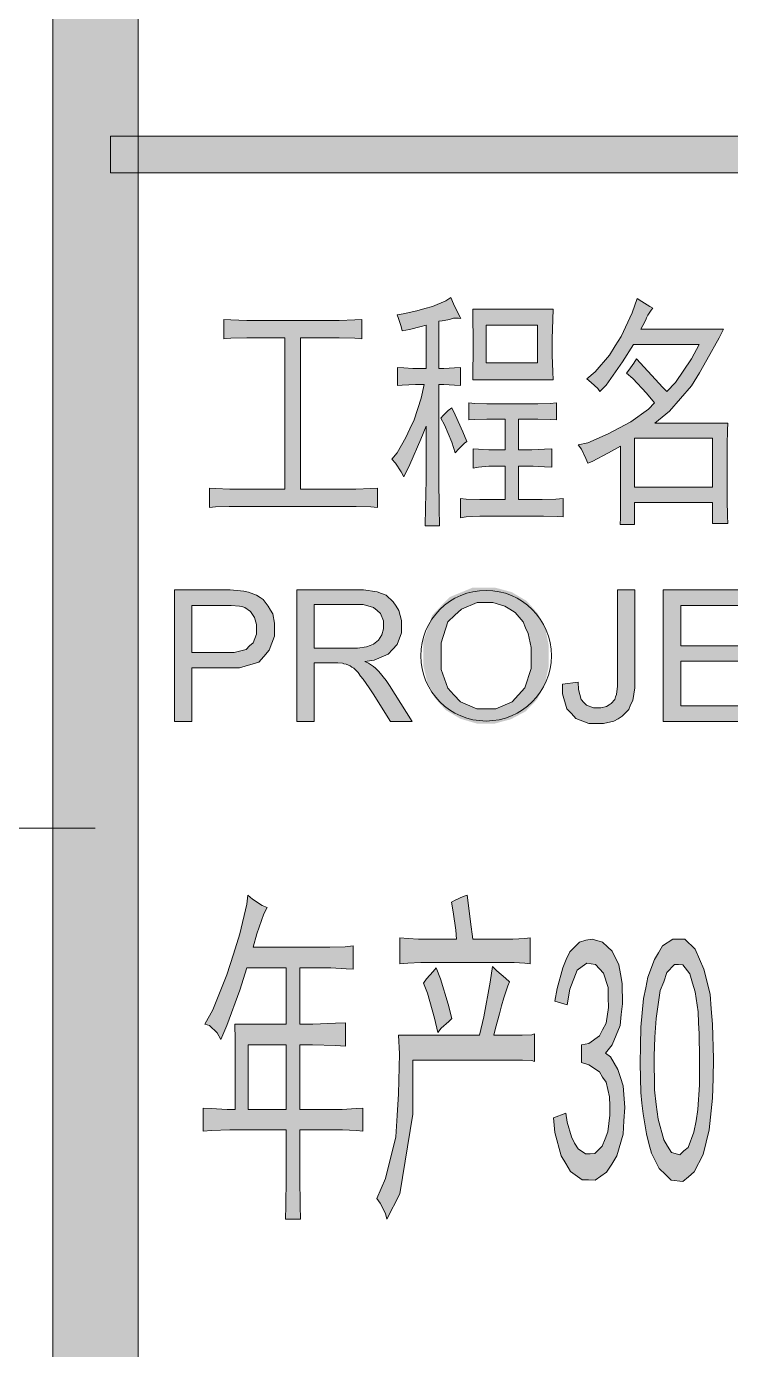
# Model space of a CAD drawing. Header units: millimetres. Extents: x 0 to 586, y 0 to 414.
# Drawn here: x 540.83 to 546.52, y 58.9 to 69.58 of the extents above; entities that cross this region are included whole.
import ezdxf

# ---------------------------------------------------------------- set-up
doc = ezdxf.new("R2010")
doc.units = ezdxf.units.MM

msp = doc.modelspace()

# ---------------------------------------------------------------- hatches: boundary and pattern name
h = msp.add_hatch(color=0)
h.dxf.hatch_style = 2
h.paths.add_polyline_path([(541.736139, 9.860139), (541.048222, 9.860139), (541.048222, 404.223361), (541.736139, 404.223361)])
h = msp.add_hatch(color=0)
h.dxf.hatch_style = 2
h.paths.add_polyline_path([(541.513889, 68.403611), (541.513889, 68.699944), (575.895611, 68.699944), (575.895611, 68.403611)])
h = msp.add_hatch(color=0)
h.dxf.hatch_style = 2
h.paths.add_polyline_path([(543.828111, 67.257083), (543.8775, 67.264139), (543.986861, 67.288833), (544.050361, 67.306472), (544.113861, 67.324111), (544.219694, 67.369972), (544.262028, 67.394667), (544.283194, 67.345278), (544.322, 67.260611), (544.343167, 67.225333), (544.322, 67.228861), (544.283194, 67.228861), (544.2585, 67.221806), (544.237333, 67.21475), (544.191472, 67.207694), (544.16325, 67.204167), (544.16325, 66.823167), (544.205583, 66.823167), (544.29025, 66.826694), (544.339639, 66.830222), (544.339639, 66.685583), (544.29025, 66.689111), (544.205583, 66.692639), (544.16325, 66.692639), (544.16325, 66.011778), (544.16325, 65.927111), (544.166778, 65.697806), (544.170306, 65.553167), (544.053889, 65.553167), (544.057417, 65.697806), (544.060944, 65.923583), (544.060944, 66.004722), (544.060944, 66.3575), (544.018611, 66.251667), (543.930417, 66.047056), (543.881028, 65.948278), (543.859861, 65.987083), (543.814, 66.057639), (543.785778, 66.089389), (543.828111, 66.142306), (543.898667, 66.265778), (543.930417, 66.336333), (543.965694, 66.406889), (544.022139, 66.583278), (544.046833, 66.692639), (543.976278, 66.692639), (543.866917, 66.689111), (543.831639, 66.685583), (543.831639, 66.830222), (543.881028, 66.826694), (543.955111, 66.823167), (543.979806, 66.823167), (544.060944, 66.823167), (544.060944, 67.172417), (544.022139, 67.161833), (543.926889, 67.137139), (543.866917, 67.126556), (543.859861, 67.161833), (543.838694, 67.225333)])
h = msp.add_hatch(color=0)
h.paths.add_polyline_path([(545.891861, 67.31), (545.87775, 67.292361), (545.853056, 67.253556), (545.842472, 67.232389), (545.835417, 67.21475), (545.810722, 67.168889), (545.796611, 67.140667), (546.463361, 67.140667), (546.428083, 67.070111), (546.329306, 66.893722), (546.269333, 66.787889), (546.205833, 66.682056), (546.025917, 66.477444), (545.9095, 66.382194), (546.498639, 66.382194), (546.495111, 66.32575), (546.491583, 66.205806), (546.491583, 66.142306), (546.491583, 65.824806), (546.491583, 65.761306), (546.495111, 65.630778), (546.498639, 65.570806), (546.375167, 65.570806), (546.375167, 65.740139), (545.743694, 65.740139), (545.743694, 65.56375), (545.627278, 65.56375), (545.630806, 65.616667), (545.630806, 65.740139), (545.630806, 65.810694), (545.630806, 66.195222), (545.535556, 66.142306), (545.4015, 66.07175), (545.366222, 66.057639), (545.352111, 66.096444), (545.316833, 66.170528), (545.288611, 66.205806), (545.366222, 66.223444), (545.532028, 66.294), (545.62375, 66.343389), (545.715472, 66.392778), (545.856583, 66.495083), (545.905972, 66.544472), (545.842472, 66.622083), (545.729583, 66.742028), (545.680194, 66.784361), (545.697833, 66.809056), (545.740167, 66.8655), (545.761333, 66.900778), (545.853056, 66.802), (545.973, 66.667944), (546.00475, 66.636194), (546.075306, 66.710278), (546.205833, 66.900778), (546.265806, 67.017194), (545.736639, 67.017194), (545.648444, 66.876083), (545.514389, 66.689111), (545.465, 66.636194), (545.447361, 66.660889), (545.394444, 66.710278), (545.359167, 66.7385), (545.426194, 66.794944), (545.542611, 66.929), (545.588472, 67.006611), (545.637861, 67.080694), (545.726056, 67.271194), (545.764861, 67.387611), (545.803667, 67.362917), (545.867167, 67.324111)])
h.paths.add_polyline_path([(546.375167, 65.863611), (546.375167, 66.258722), (545.743694, 66.258722), (545.743694, 65.863611)])
h = msp.add_hatch(color=0)
h.dxf.hatch_style = 2
h.paths.add_polyline_path([(543.288361, 67.211222), (543.358917, 67.211222), (543.485917, 67.21475), (543.542361, 67.218278), (543.542361, 67.063056), (543.485917, 67.066583), (543.358917, 67.070111), (543.288361, 67.070111), (543.048472, 67.070111), (543.048472, 65.8495), (543.425944, 65.8495), (543.492972, 65.8495), (543.616444, 65.853028), (543.669361, 65.856556), (543.669361, 65.701333), (543.616444, 65.704861), (543.4965, 65.708389), (543.433, 65.708389), (542.533417, 65.708389), (542.469917, 65.708389), (542.360556, 65.704861), (542.311167, 65.701333), (542.311167, 65.856556), (542.360556, 65.853028), (542.476972, 65.8495), (542.540472, 65.8495), (542.921472, 65.8495), (542.921472, 67.070111), (542.688639, 67.070111), (542.614556, 67.070111), (542.484028, 67.066583), (542.427583, 67.063056), (542.427583, 67.218278), (542.484028, 67.21475), (542.614556, 67.211222), (542.688639, 67.211222)])
h = msp.add_hatch(color=0)
h.paths.add_polyline_path([(545.087528, 67.302944), (545.084, 67.218278), (545.080472, 67.063056), (545.080472, 66.9925), (545.080472, 66.929), (545.084, 66.794944), (545.087528, 66.731444), (544.438417, 66.731444), (544.438417, 66.805528), (544.441944, 66.943111), (544.441944, 67.010139), (544.441944, 67.073639), (544.438417, 67.221806), (544.438417, 67.302944)])
h.paths.add_polyline_path([(544.960528, 66.869028), (544.960528, 67.172417), (544.547778, 67.172417), (544.547778, 66.869028)])
h = msp.add_hatch(color=0)
h.dxf.hatch_style = 2
h.paths.add_polyline_path([(544.269083, 66.505667), (544.297306, 66.449222), (544.357278, 66.311639), (544.389028, 66.234028), (544.371389, 66.219917), (544.325528, 66.174056), (544.297306, 66.142306), (544.269083, 66.226972), (544.209111, 66.368083), (544.180889, 66.421), (544.198528, 66.442167), (544.240861, 66.4845)])
h = msp.add_hatch(color=0)
h.dxf.hatch_style = 2
h.paths.add_polyline_path([(544.918194, 66.537417), (544.964056, 66.537417), (545.062833, 66.540944), (545.11575, 66.544472), (545.11575, 66.406889), (545.062833, 66.410417), (544.964056, 66.413944), (544.918194, 66.413944), (544.808833, 66.413944), (544.808833, 66.167), (544.872333, 66.167), (544.914667, 66.167), (545.016972, 66.170528), (545.076944, 66.174056), (545.076944, 66.025889), (545.016972, 66.029417), (544.92525, 66.032944), (544.889972, 66.032944), (544.808833, 66.032944), (544.808833, 65.764833), (544.946417, 65.764833), (544.999333, 65.764833), (545.108694, 65.768361), (545.168667, 65.771889), (545.168667, 65.623722), (545.122806, 65.62725), (545.009917, 65.630778), (544.946417, 65.630778), (544.558361, 65.630778), (544.494861, 65.630778), (544.3855, 65.623722), (544.339639, 65.616667), (544.339639, 65.771889), (544.3855, 65.768361), (544.494861, 65.764833), (544.558361, 65.764833), (544.699472, 65.764833), (544.699472, 66.032944), (544.618333, 66.032944), (544.568944, 66.032944), (544.484278, 66.025889), (544.441944, 66.018833), (544.441944, 66.174056), (544.484278, 66.170528), (544.568944, 66.167), (544.618333, 66.167), (544.699472, 66.167), (544.699472, 66.413944), (544.604222, 66.413944), (544.551306, 66.413944), (544.456056, 66.410417), (544.406667, 66.406889), (544.406667, 66.544472), (544.456056, 66.540944), (544.551306, 66.537417), (544.604222, 66.537417)])
h = msp.add_hatch(color=0)
h.paths.add_polyline_path([(542.028944, 63.972722), (542.028944, 65.034583), (542.427583, 65.034583), (542.4805, 65.034583), (542.561639, 65.027528), (542.589861, 65.024), (542.628667, 65.016944), (542.692167, 64.99225), (542.720389, 64.974611), (542.745083, 64.956972), (542.787417, 64.904056), (542.805056, 64.872306), (542.822694, 64.840556), (542.836806, 64.766472), (542.836806, 64.727667), (542.836806, 64.660639), (542.794472, 64.54775), (542.752139, 64.498361), (542.709806, 64.4525), (542.554583, 64.406639), (542.441694, 64.406639), (542.170056, 64.406639), (542.170056, 63.972722)])
h.paths.add_polyline_path([(542.170056, 64.530111), (542.441694, 64.530111), (542.51225, 64.530111), (542.6075, 64.554806), (542.635722, 64.583028), (542.663944, 64.607722), (542.692167, 64.678278), (542.692167, 64.724139), (542.692167, 64.755889), (542.674528, 64.812333), (542.660417, 64.837028), (542.642778, 64.861722), (542.596917, 64.893472), (542.572222, 64.900528), (542.554583, 64.904056), (542.487556, 64.907583), (542.441694, 64.907583), (542.170056, 64.907583)])
h = msp.add_hatch(color=0)
h.paths.add_polyline_path([(543.016722, 63.972722), (543.016722, 65.034583), (543.485917, 65.034583), (543.556472, 65.034583), (543.665833, 65.020472), (543.701111, 65.006361), (543.739917, 64.99225), (543.796361, 64.939333), (543.821056, 64.904056), (543.842222, 64.868778), (543.863389, 64.787639), (543.863389, 64.745306), (543.863389, 64.688861), (543.828111, 64.593611), (543.789306, 64.554806), (543.754028, 64.516), (543.641139, 64.466611), (543.567056, 64.456028), (543.595278, 64.441917), (543.637611, 64.417222), (543.651722, 64.403111), (543.679944, 64.374889), (543.739917, 64.304333), (543.764611, 64.262), (543.948056, 63.972722), (543.775194, 63.972722), (543.634083, 64.194972), (543.602333, 64.244361), (543.552944, 64.314917), (543.531778, 64.339611), (543.514139, 64.367833), (543.478861, 64.403111), (543.461222, 64.410167), (543.447111, 64.42075), (543.415361, 64.434861), (543.397722, 64.438389), (543.387139, 64.441917), (543.348333, 64.445444), (543.320111, 64.445444), (543.157833, 64.445444), (543.157833, 63.972722)])
h.paths.add_polyline_path([(543.157833, 64.565389), (543.457694, 64.565389), (543.507083, 64.565389), (543.581167, 64.575972), (543.609389, 64.586556), (543.637611, 64.597139), (543.676417, 64.628889), (543.690528, 64.650056), (543.704639, 64.671222), (543.71875, 64.720611), (543.71875, 64.745306), (543.71875, 64.784111), (543.694056, 64.844083), (543.665833, 64.868778), (543.637611, 64.893472), (543.552944, 64.918167), (543.492972, 64.918167), (543.157833, 64.918167)])
h = msp.add_hatch(color=0)
h.paths.add_polyline_path([(544.039778, 64.491306), (544.039778, 64.621833), (544.110333, 64.829972), (544.180889, 64.904056), (544.254972, 64.978139), (544.434889, 65.052222), (544.547778, 65.052222), (544.621861, 65.052222), (544.752389, 65.016944), (544.812361, 64.981667), (544.872333, 64.946389), (544.960528, 64.847611), (544.992278, 64.787639), (545.024028, 64.724139), (545.05225, 64.583028), (545.05225, 64.501889), (545.05225, 64.42075), (545.0205, 64.276111), (544.98875, 64.212611), (544.957, 64.149111), (544.865278, 64.053861), (544.805306, 64.022111), (544.745333, 63.990361), (544.614806, 63.955083), (544.547778, 63.955083), (544.473694, 63.955083), (544.339639, 63.993889), (544.279667, 64.029167), (544.219694, 64.064444), (544.1315, 64.163222), (544.103278, 64.226722), (544.071528, 64.286694), (544.039778, 64.42075)])
h.paths.add_polyline_path([(544.184417, 64.487778), (544.184417, 64.392528), (544.237333, 64.240833), (544.286722, 64.187917), (544.339639, 64.131472), (544.470167, 64.075028), (544.547778, 64.075028), (544.625389, 64.075028), (544.755917, 64.131472), (544.808833, 64.187917), (544.858222, 64.244361), (544.911139, 64.399583), (544.911139, 64.501889), (544.911139, 64.568917), (544.886444, 64.681806), (544.865278, 64.727667), (544.844111, 64.777056), (544.780611, 64.851139), (544.738278, 64.879361), (544.695944, 64.904056), (544.600694, 64.932278), (544.547778, 64.932278), (544.473694, 64.932278), (544.346694, 64.879361), (544.293778, 64.829972), (544.237333, 64.777056), (544.184417, 64.607722)])
h = msp.add_hatch(color=0)
h.dxf.hatch_style = 2
h.paths.add_polyline_path([(545.161611, 64.272583), (545.288611, 64.290222), (545.292139, 64.23025), (545.313306, 64.149111), (545.334472, 64.124417), (545.355639, 64.10325), (545.412083, 64.082083), (545.447361, 64.082083), (545.472056, 64.082083), (545.517917, 64.092667), (545.539083, 64.106778), (545.556722, 64.117361), (545.584944, 64.149111), (545.592, 64.170278), (545.599056, 64.191444), (545.606111, 64.258472), (545.606111, 64.304333), (545.606111, 65.034583), (545.747222, 65.034583), (545.747222, 64.311389), (545.747222, 64.244361), (545.729583, 64.142056), (545.711944, 64.106778), (545.697833, 64.067972), (545.644917, 64.015056), (545.613167, 63.993889), (545.577889, 63.97625), (545.493222, 63.955083), (545.447361, 63.955083), (545.376806, 63.955083), (545.270972, 63.997417), (545.235694, 64.036222), (545.196889, 64.075028), (545.161611, 64.194972)])
h = msp.add_hatch(color=0)
h.dxf.hatch_style = 2
h.paths.add_polyline_path([(545.976528, 63.972722), (545.976528, 65.034583), (546.742056, 65.034583), (546.742056, 64.907583), (546.117639, 64.907583), (546.117639, 64.583028), (546.70325, 64.583028), (546.70325, 64.459556), (546.117639, 64.459556), (546.117639, 64.099722), (546.76675, 64.099722), (546.76675, 63.972722)])
h = msp.add_hatch(color=0)
h.paths.add_polyline_path([(542.275889, 61.527972), (542.339389, 61.644389), (542.452278, 61.926611), (542.505194, 62.092417), (542.558111, 62.258222), (542.614556, 62.498111), (542.621611, 62.568667), (542.660417, 62.536917), (542.738028, 62.487528), (542.776833, 62.469889), (542.752139, 62.4205), (542.695694, 62.258222), (542.663944, 62.148861), (543.224861, 62.148861), (543.284833, 62.148861), (543.408306, 62.152389), (543.471806, 62.159444), (543.471806, 61.972472), (543.415361, 61.976), (543.291889, 61.983056), (543.224861, 61.983056), (543.041417, 61.983056), (543.041417, 61.527972), (543.14725, 61.527972), (543.330694, 61.535028), (543.411833, 61.538556), (543.411833, 61.351583), (543.330694, 61.355111), (543.143722, 61.362167), (543.041417, 61.362167), (543.041417, 60.840056), (543.323639, 60.840056), (543.383611, 60.840056), (543.4965, 60.847111), (543.549417, 60.850639), (543.549417, 60.663667), (543.500028, 60.670722), (543.387139, 60.67425), (543.323639, 60.67425), (543.041417, 60.67425), (543.041417, 60.42025), (543.041417, 60.29325), (543.044944, 60.060417), (543.048472, 59.954583), (542.925, 59.954583), (542.928528, 60.060417), (542.932056, 60.282667), (542.932056, 60.399083), (542.932056, 60.67425), (542.554583, 60.67425), (542.476972, 60.67425), (542.328806, 60.670722), (542.261778, 60.663667), (542.261778, 60.850639), (542.325278, 60.847111), (542.455806, 60.840056), (542.519306, 60.840056), (542.519306, 61.058778), (542.519306, 61.400972), (542.515778, 61.527972), (542.932056, 61.527972), (542.932056, 61.983056), (542.614556, 61.983056), (542.558111, 61.803139), (542.452278, 61.517389), (542.402889, 61.4045), (542.374667, 61.457417), (542.311167, 61.517389)])
h.paths.add_polyline_path([(542.932056, 60.840056), (542.932056, 61.362167), (542.625139, 61.362167), (542.625139, 60.840056)])
h = msp.add_hatch(color=0)
h.dxf.hatch_style = 2
h.paths.add_polyline_path([(544.392556, 62.568667), (544.399611, 62.529861), (544.420778, 62.353472), (544.438417, 62.215889), (544.713583, 62.215889), (544.762972, 62.215889), (544.858222, 62.219417), (544.900556, 62.226472), (544.900556, 62.014806), (544.858222, 62.021861), (544.773556, 62.025389), (544.731222, 62.025389), (544.060944, 62.025389), (544.018611, 62.025389), (543.912778, 62.021861), (543.849278, 62.014806), (543.849278, 62.226472), (543.916306, 62.219417), (544.000972, 62.215889), (544.022139, 62.215889), (544.307889, 62.215889), (544.300833, 62.286444), (544.279667, 62.434611), (544.265556, 62.512222), (544.297306, 62.529861), (544.360806, 62.558083)])
h = msp.add_hatch(color=0)
h.dxf.hatch_style = 2
h.paths.add_polyline_path([(545.091056, 60.773028), (545.189833, 60.808306), (545.200417, 60.73775), (545.235694, 60.617806), (545.260389, 60.568417), (545.288611, 60.522556), (545.348583, 60.480222), (545.387389, 60.480222), (545.422667, 60.48375), (545.482639, 60.543722), (545.507333, 60.603694), (545.5285, 60.660139), (545.546139, 60.794194), (545.546139, 60.868278), (545.542611, 60.942361), (545.514389, 61.058778), (545.486167, 61.101111), (545.461472, 61.143444), (545.376806, 61.199889), (545.316833, 61.217528), (545.316833, 61.362167), (545.376806, 61.37275), (545.461472, 61.432722), (545.486167, 61.482111), (545.514389, 61.535028), (545.535556, 61.662028), (545.532028, 61.743167), (545.532028, 61.824306), (545.493222, 61.940722), (545.461472, 61.976), (545.429722, 62.011278), (545.359167, 62.021861), (545.320361, 61.993639), (545.281556, 61.965417), (545.221583, 61.810194), (545.200417, 61.683194), (545.101639, 61.714944), (545.119278, 61.81725), (545.165139, 61.983056), (545.193361, 62.050083), (545.221583, 62.113583), (545.299194, 62.191194), (545.352111, 62.205306), (545.4015, 62.215889), (545.486167, 62.191194), (545.524972, 62.152389), (545.563778, 62.117111), (545.616694, 62.00775), (545.630806, 61.933667), (545.644917, 61.856056), (545.648444, 61.693778), (545.637861, 61.605583), (545.627278, 61.517389), (545.563778, 61.362167), (545.510861, 61.295139), (545.549667, 61.263389), (545.609639, 61.161083), (545.630806, 61.097583), (545.651972, 61.030556), (545.666083, 60.854167), (545.659028, 60.748333), (545.651972, 60.638972), (545.602583, 60.466111), (545.56025, 60.399083), (545.517917, 60.332056), (545.426194, 60.268556), (545.373278, 60.272083), (545.320361, 60.272083), (545.228639, 60.339111), (545.189833, 60.402611), (545.151028, 60.466111), (545.101639, 60.653083)])
h = msp.add_hatch(color=0)
h.paths.add_polyline_path([(545.793083, 61.355111), (545.796611, 61.503278), (545.817778, 61.736111), (545.835417, 61.820778), (545.853056, 61.908972), (545.905972, 62.050083), (545.937722, 62.103), (545.969472, 62.159444), (546.054139, 62.215889), (546.1, 62.215889), (546.149389, 62.215889), (546.234056, 62.13475), (546.269333, 62.053611), (546.304611, 61.972472), (546.354, 61.771389), (546.364583, 61.651444), (546.375167, 61.527972), (546.382222, 61.249278), (546.378694, 61.090528), (546.375167, 60.931778), (546.346944, 60.67425), (546.32225, 60.575472), (546.297556, 60.476694), (546.227, 60.335583), (546.181139, 60.296778), (546.135278, 60.257972), (546.040028, 60.268556), (545.994167, 60.314417), (545.944778, 60.363806), (545.881278, 60.487278), (545.860111, 60.564889), (545.842472, 60.6425), (545.81425, 60.804778), (545.803667, 60.889444), (545.796611, 60.977639), (545.789556, 61.210472)])
h.paths.add_polyline_path([(545.9095, 61.422139), (545.902444, 61.270444), (545.905972, 60.998806), (545.920083, 60.878861), (545.934194, 60.762444), (545.980056, 60.593111), (546.011806, 60.543722), (546.043556, 60.490806), (546.110583, 60.473167), (546.142333, 60.504917), (546.177611, 60.533139), (546.223472, 60.656611), (546.241111, 60.748333), (546.255222, 60.840056), (546.269333, 61.037611), (546.269333, 61.146972), (546.269333, 61.252806), (546.265806, 61.450361), (546.262278, 61.538556), (546.25875, 61.62675), (546.234056, 61.789028), (546.212889, 61.859583), (546.191722, 61.933667), (546.135278, 62.00775), (546.1, 62.011278), (546.06825, 62.011278), (546.00475, 61.94425), (545.980056, 61.870167), (545.951833, 61.799611), (545.920083, 61.573833)])
h = msp.add_hatch(color=0)
h.dxf.hatch_style = 2
h.paths.add_polyline_path([(544.73475, 61.870167), (544.720639, 61.838417), (544.688889, 61.739639), (544.67125, 61.676139), (544.653611, 61.612639), (544.621861, 61.496222), (544.60775, 61.439778), (544.780611, 61.439778), (544.837056, 61.439778), (544.914667, 61.443306), (544.935833, 61.450361), (544.935833, 61.228111), (544.914667, 61.235167), (544.840583, 61.238694), (544.791194, 61.238694), (543.955111, 61.238694), (543.955111, 60.80125), (543.849278, 60.159194), (543.743444, 59.954583), (543.732861, 60.000444), (543.690528, 60.081583), (543.662306, 60.120389), (543.732861, 60.282667), (543.817528, 60.617806), (543.828111, 60.790667), (543.838694, 60.967056), (543.84575, 61.288083), (543.838694, 61.439778), (544.491333, 61.439778), (544.526611, 61.587944), (544.579528, 61.866639), (544.597167, 61.993639), (544.632444, 61.958361), (544.703, 61.898389)])
h = msp.add_hatch(color=0)
h.dxf.hatch_style = 2
h.paths.add_polyline_path([(544.142083, 61.983056), (544.177361, 61.894861), (544.240861, 61.69025), (544.269083, 61.573833), (544.244389, 61.549139), (544.184417, 61.496222), (544.156194, 61.460944), (544.127972, 61.577361), (544.071528, 61.778444), (544.039778, 61.859583), (544.064472, 61.894861), (544.117389, 61.954833)])

# ---------------------------------------------------------------- linework, layer by layer
at = {"color": 0, "lineweight": 0}
for points in [[(541.736139, 9.860139), (541.048222, 9.860139), (541.048222, 404.223361), (541.736139, 404.223361)], [(541.513889, 68.403611), (541.513889, 68.699944), (575.895611, 68.699944), (575.895611, 68.403611)], [(543.828111, 67.257083), (543.8775, 67.264139), (543.986861, 67.288833), (544.050361, 67.306472), (544.113861, 67.324111), (544.219694, 67.369972), (544.262028, 67.394667), (544.283194, 67.345278), (544.322, 67.260611), (544.343167, 67.225333), (544.322, 67.228861), (544.283194, 67.228861), (544.2585, 67.221806), (544.237333, 67.21475), (544.191472, 67.207694), (544.16325, 67.204167), (544.16325, 66.823167), (544.205583, 66.823167), (544.29025, 66.826694), (544.339639, 66.830222), (544.339639, 66.685583), (544.29025, 66.689111), (544.205583, 66.692639), (544.16325, 66.692639), (544.16325, 66.011778), (544.16325, 65.927111), (544.166778, 65.697806), (544.170306, 65.553167), (544.053889, 65.553167), (544.057417, 65.697806), (544.060944, 65.923583), (544.060944, 66.004722), (544.060944, 66.3575), (544.018611, 66.251667), (543.930417, 66.047056), (543.881028, 65.948278), (543.859861, 65.987083), (543.814, 66.057639), (543.785778, 66.089389), (543.828111, 66.142306), (543.898667, 66.265778), (543.930417, 66.336333), (543.965694, 66.406889), (544.022139, 66.583278), (544.046833, 66.692639), (543.976278, 66.692639), (543.866917, 66.689111), (543.831639, 66.685583), (543.831639, 66.830222), (543.881028, 66.826694), (543.955111, 66.823167), (543.979806, 66.823167), (544.060944, 66.823167), (544.060944, 67.172417), (544.022139, 67.161833), (543.926889, 67.137139), (543.866917, 67.126556), (543.859861, 67.161833), (543.838694, 67.225333)], [(545.891861, 67.31), (545.87775, 67.292361), (545.853056, 67.253556), (545.842472, 67.232389), (545.835417, 67.21475), (545.810722, 67.168889), (545.796611, 67.140667), (546.463361, 67.140667), (546.428083, 67.070111), (546.329306, 66.893722), (546.269333, 66.787889), (546.205833, 66.682056), (546.025917, 66.477444), (545.9095, 66.382194), (546.498639, 66.382194), (546.495111, 66.32575), (546.491583, 66.205806), (546.491583, 66.142306), (546.491583, 65.824806), (546.491583, 65.761306), (546.495111, 65.630778), (546.498639, 65.570806), (546.375167, 65.570806), (546.375167, 65.740139), (545.743694, 65.740139), (545.743694, 65.56375), (545.627278, 65.56375), (545.630806, 65.616667), (545.630806, 65.740139), (545.630806, 65.810694), (545.630806, 66.195222), (545.535556, 66.142306), (545.4015, 66.07175), (545.366222, 66.057639), (545.352111, 66.096444), (545.316833, 66.170528), (545.288611, 66.205806), (545.366222, 66.223444), (545.532028, 66.294), (545.62375, 66.343389), (545.715472, 66.392778), (545.856583, 66.495083), (545.905972, 66.544472), (545.842472, 66.622083), (545.729583, 66.742028), (545.680194, 66.784361), (545.697833, 66.809056), (545.740167, 66.8655), (545.761333, 66.900778), (545.853056, 66.802), (545.973, 66.667944), (546.00475, 66.636194), (546.075306, 66.710278), (546.205833, 66.900778), (546.265806, 67.017194), (545.736639, 67.017194), (545.648444, 66.876083), (545.514389, 66.689111), (545.465, 66.636194), (545.447361, 66.660889), (545.394444, 66.710278), (545.359167, 66.7385), (545.426194, 66.794944), (545.542611, 66.929), (545.588472, 67.006611), (545.637861, 67.080694), (545.726056, 67.271194), (545.764861, 67.387611), (545.803667, 67.362917), (545.867167, 67.324111)], [(543.288361, 67.211222), (543.358917, 67.211222), (543.485917, 67.21475), (543.542361, 67.218278), (543.542361, 67.063056), (543.485917, 67.066583), (543.358917, 67.070111), (543.288361, 67.070111), (543.048472, 67.070111), (543.048472, 65.8495), (543.425944, 65.8495), (543.492972, 65.8495), (543.616444, 65.853028), (543.669361, 65.856556), (543.669361, 65.701333), (543.616444, 65.704861), (543.4965, 65.708389), (543.433, 65.708389), (542.533417, 65.708389), (542.469917, 65.708389), (542.360556, 65.704861), (542.311167, 65.701333), (542.311167, 65.856556), (542.360556, 65.853028), (542.476972, 65.8495), (542.540472, 65.8495), (542.921472, 65.8495), (542.921472, 67.070111), (542.688639, 67.070111), (542.614556, 67.070111), (542.484028, 67.066583), (542.427583, 67.063056), (542.427583, 67.218278), (542.484028, 67.21475), (542.614556, 67.211222), (542.688639, 67.211222)], [(545.087528, 67.302944), (545.084, 67.218278), (545.080472, 67.063056), (545.080472, 66.9925), (545.080472, 66.929), (545.084, 66.794944), (545.087528, 66.731444), (544.438417, 66.731444), (544.438417, 66.805528), (544.441944, 66.943111), (544.441944, 67.010139), (544.441944, 67.073639), (544.438417, 67.221806), (544.438417, 67.302944)], [(544.960528, 66.869028), (544.960528, 67.172417), (544.547778, 67.172417), (544.547778, 66.869028)], [(544.269083, 66.505667), (544.297306, 66.449222), (544.357278, 66.311639), (544.389028, 66.234028), (544.371389, 66.219917), (544.325528, 66.174056), (544.297306, 66.142306), (544.269083, 66.226972), (544.209111, 66.368083), (544.180889, 66.421), (544.198528, 66.442167), (544.240861, 66.4845)], [(544.918194, 66.537417), (544.964056, 66.537417), (545.062833, 66.540944), (545.11575, 66.544472), (545.11575, 66.406889), (545.062833, 66.410417), (544.964056, 66.413944), (544.918194, 66.413944), (544.808833, 66.413944), (544.808833, 66.167), (544.872333, 66.167), (544.914667, 66.167), (545.016972, 66.170528), (545.076944, 66.174056), (545.076944, 66.025889), (545.016972, 66.029417), (544.92525, 66.032944), (544.889972, 66.032944), (544.808833, 66.032944), (544.808833, 65.764833), (544.946417, 65.764833), (544.999333, 65.764833), (545.108694, 65.768361), (545.168667, 65.771889), (545.168667, 65.623722), (545.122806, 65.62725), (545.009917, 65.630778), (544.946417, 65.630778), (544.558361, 65.630778), (544.494861, 65.630778), (544.3855, 65.623722), (544.339639, 65.616667), (544.339639, 65.771889), (544.3855, 65.768361), (544.494861, 65.764833), (544.558361, 65.764833), (544.699472, 65.764833), (544.699472, 66.032944), (544.618333, 66.032944), (544.568944, 66.032944), (544.484278, 66.025889), (544.441944, 66.018833), (544.441944, 66.174056), (544.484278, 66.170528), (544.568944, 66.167), (544.618333, 66.167), (544.699472, 66.167), (544.699472, 66.413944), (544.604222, 66.413944), (544.551306, 66.413944), (544.456056, 66.410417), (544.406667, 66.406889), (544.406667, 66.544472), (544.456056, 66.540944), (544.551306, 66.537417), (544.604222, 66.537417)], [(546.375167, 65.863611), (546.375167, 66.258722), (545.743694, 66.258722), (545.743694, 65.863611)], [(542.028944, 63.972722), (542.028944, 65.034583), (542.427583, 65.034583), (542.4805, 65.034583), (542.561639, 65.027528), (542.589861, 65.024), (542.628667, 65.016944), (542.692167, 64.99225), (542.720389, 64.974611), (542.745083, 64.956972), (542.787417, 64.904056), (542.805056, 64.872306), (542.822694, 64.840556), (542.836806, 64.766472), (542.836806, 64.727667), (542.836806, 64.660639), (542.794472, 64.54775), (542.752139, 64.498361), (542.709806, 64.4525), (542.554583, 64.406639), (542.441694, 64.406639), (542.170056, 64.406639), (542.170056, 63.972722)], [(543.016722, 63.972722), (543.016722, 65.034583), (543.485917, 65.034583), (543.556472, 65.034583), (543.665833, 65.020472), (543.701111, 65.006361), (543.739917, 64.99225), (543.796361, 64.939333), (543.821056, 64.904056), (543.842222, 64.868778), (543.863389, 64.787639), (543.863389, 64.745306), (543.863389, 64.688861), (543.828111, 64.593611), (543.789306, 64.554806), (543.754028, 64.516), (543.641139, 64.466611), (543.567056, 64.456028), (543.595278, 64.441917), (543.637611, 64.417222), (543.651722, 64.403111), (543.679944, 64.374889), (543.739917, 64.304333), (543.764611, 64.262), (543.948056, 63.972722), (543.775194, 63.972722), (543.634083, 64.194972), (543.602333, 64.244361), (543.552944, 64.314917), (543.531778, 64.339611), (543.514139, 64.367833), (543.478861, 64.403111), (543.461222, 64.410167), (543.447111, 64.42075), (543.415361, 64.434861), (543.397722, 64.438389), (543.387139, 64.441917), (543.348333, 64.445444), (543.320111, 64.445444), (543.157833, 64.445444), (543.157833, 63.972722)], [(545.161611, 64.272583), (545.288611, 64.290222), (545.292139, 64.23025), (545.313306, 64.149111), (545.334472, 64.124417), (545.355639, 64.10325), (545.412083, 64.082083), (545.447361, 64.082083), (545.472056, 64.082083), (545.517917, 64.092667), (545.539083, 64.106778), (545.556722, 64.117361), (545.584944, 64.149111), (545.592, 64.170278), (545.599056, 64.191444), (545.606111, 64.258472), (545.606111, 64.304333), (545.606111, 65.034583), (545.747222, 65.034583), (545.747222, 64.311389), (545.747222, 64.244361), (545.729583, 64.142056), (545.711944, 64.106778), (545.697833, 64.067972), (545.644917, 64.015056), (545.613167, 63.993889), (545.577889, 63.97625), (545.493222, 63.955083), (545.447361, 63.955083), (545.376806, 63.955083), (545.270972, 63.997417), (545.235694, 64.036222), (545.196889, 64.075028), (545.161611, 64.194972)], [(545.976528, 63.972722), (545.976528, 65.034583), (546.742056, 65.034583), (546.742056, 64.907583), (546.117639, 64.907583), (546.117639, 64.583028), (546.70325, 64.583028), (546.70325, 64.459556), (546.117639, 64.459556), (546.117639, 64.099722), (546.76675, 64.099722), (546.76675, 63.972722)], [(542.170056, 64.530111), (542.441694, 64.530111), (542.51225, 64.530111), (542.6075, 64.554806), (542.635722, 64.583028), (542.663944, 64.607722), (542.692167, 64.678278), (542.692167, 64.724139), (542.692167, 64.755889), (542.674528, 64.812333), (542.660417, 64.837028), (542.642778, 64.861722), (542.596917, 64.893472), (542.572222, 64.900528), (542.554583, 64.904056), (542.487556, 64.907583), (542.441694, 64.907583), (542.170056, 64.907583)], [(543.157833, 64.565389), (543.457694, 64.565389), (543.507083, 64.565389), (543.581167, 64.575972), (543.609389, 64.586556), (543.637611, 64.597139), (543.676417, 64.628889), (543.690528, 64.650056), (543.704639, 64.671222), (543.71875, 64.720611), (543.71875, 64.745306), (543.71875, 64.784111), (543.694056, 64.844083), (543.665833, 64.868778), (543.637611, 64.893472), (543.552944, 64.918167), (543.492972, 64.918167), (543.157833, 64.918167)], [(544.184417, 64.487778), (544.184417, 64.392528), (544.237333, 64.240833), (544.286722, 64.187917), (544.339639, 64.131472), (544.470167, 64.075028), (544.547778, 64.075028), (544.625389, 64.075028), (544.755917, 64.131472), (544.808833, 64.187917), (544.858222, 64.244361), (544.911139, 64.399583), (544.911139, 64.501889), (544.911139, 64.568917), (544.886444, 64.681806), (544.865278, 64.727667), (544.844111, 64.777056), (544.780611, 64.851139), (544.738278, 64.879361), (544.695944, 64.904056), (544.600694, 64.932278), (544.547778, 64.932278), (544.473694, 64.932278), (544.346694, 64.879361), (544.293778, 64.829972), (544.237333, 64.777056), (544.184417, 64.607722)], [(542.275889, 61.527972), (542.339389, 61.644389), (542.452278, 61.926611), (542.505194, 62.092417), (542.558111, 62.258222), (542.614556, 62.498111), (542.621611, 62.568667), (542.660417, 62.536917), (542.738028, 62.487528), (542.776833, 62.469889), (542.752139, 62.4205), (542.695694, 62.258222), (542.663944, 62.148861), (543.224861, 62.148861), (543.284833, 62.148861), (543.408306, 62.152389), (543.471806, 62.159444), (543.471806, 61.972472), (543.415361, 61.976), (543.291889, 61.983056), (543.224861, 61.983056), (543.041417, 61.983056), (543.041417, 61.527972), (543.14725, 61.527972), (543.330694, 61.535028), (543.411833, 61.538556), (543.411833, 61.351583), (543.330694, 61.355111), (543.143722, 61.362167), (543.041417, 61.362167), (543.041417, 60.840056), (543.323639, 60.840056), (543.383611, 60.840056), (543.4965, 60.847111), (543.549417, 60.850639), (543.549417, 60.663667), (543.500028, 60.670722), (543.387139, 60.67425), (543.323639, 60.67425), (543.041417, 60.67425), (543.041417, 60.42025), (543.041417, 60.29325), (543.044944, 60.060417), (543.048472, 59.954583), (542.925, 59.954583), (542.928528, 60.060417), (542.932056, 60.282667), (542.932056, 60.399083), (542.932056, 60.67425), (542.554583, 60.67425), (542.476972, 60.67425), (542.328806, 60.670722), (542.261778, 60.663667), (542.261778, 60.850639), (542.325278, 60.847111), (542.455806, 60.840056), (542.519306, 60.840056), (542.519306, 61.058778), (542.519306, 61.400972), (542.515778, 61.527972), (542.932056, 61.527972), (542.932056, 61.983056), (542.614556, 61.983056), (542.558111, 61.803139), (542.452278, 61.517389), (542.402889, 61.4045), (542.374667, 61.457417), (542.311167, 61.517389)], [(544.392556, 62.568667), (544.399611, 62.529861), (544.420778, 62.353472), (544.438417, 62.215889), (544.713583, 62.215889), (544.762972, 62.215889), (544.858222, 62.219417), (544.900556, 62.226472), (544.900556, 62.014806), (544.858222, 62.021861), (544.773556, 62.025389), (544.731222, 62.025389), (544.060944, 62.025389), (544.018611, 62.025389), (543.912778, 62.021861), (543.849278, 62.014806), (543.849278, 62.226472), (543.916306, 62.219417), (544.000972, 62.215889), (544.022139, 62.215889), (544.307889, 62.215889), (544.300833, 62.286444), (544.279667, 62.434611), (544.265556, 62.512222), (544.297306, 62.529861), (544.360806, 62.558083)], [(545.091056, 60.773028), (545.189833, 60.808306), (545.200417, 60.73775), (545.235694, 60.617806), (545.260389, 60.568417), (545.288611, 60.522556), (545.348583, 60.480222), (545.387389, 60.480222), (545.422667, 60.48375), (545.482639, 60.543722), (545.507333, 60.603694), (545.5285, 60.660139), (545.546139, 60.794194), (545.546139, 60.868278), (545.542611, 60.942361), (545.514389, 61.058778), (545.486167, 61.101111), (545.461472, 61.143444), (545.376806, 61.199889), (545.316833, 61.217528), (545.316833, 61.362167), (545.376806, 61.37275), (545.461472, 61.432722), (545.486167, 61.482111), (545.514389, 61.535028), (545.535556, 61.662028), (545.532028, 61.743167), (545.532028, 61.824306), (545.493222, 61.940722), (545.461472, 61.976), (545.429722, 62.011278), (545.359167, 62.021861), (545.320361, 61.993639), (545.281556, 61.965417), (545.221583, 61.810194), (545.200417, 61.683194), (545.101639, 61.714944), (545.119278, 61.81725), (545.165139, 61.983056), (545.193361, 62.050083), (545.221583, 62.113583), (545.299194, 62.191194), (545.352111, 62.205306), (545.4015, 62.215889), (545.486167, 62.191194), (545.524972, 62.152389), (545.563778, 62.117111), (545.616694, 62.00775), (545.630806, 61.933667), (545.644917, 61.856056), (545.648444, 61.693778), (545.637861, 61.605583), (545.627278, 61.517389), (545.563778, 61.362167), (545.510861, 61.295139), (545.549667, 61.263389), (545.609639, 61.161083), (545.630806, 61.097583), (545.651972, 61.030556), (545.666083, 60.854167), (545.659028, 60.748333), (545.651972, 60.638972), (545.602583, 60.466111), (545.56025, 60.399083), (545.517917, 60.332056), (545.426194, 60.268556), (545.373278, 60.272083), (545.320361, 60.272083), (545.228639, 60.339111), (545.189833, 60.402611), (545.151028, 60.466111), (545.101639, 60.653083)], [(545.793083, 61.355111), (545.796611, 61.503278), (545.817778, 61.736111), (545.835417, 61.820778), (545.853056, 61.908972), (545.905972, 62.050083), (545.937722, 62.103), (545.969472, 62.159444), (546.054139, 62.215889), (546.1, 62.215889), (546.149389, 62.215889), (546.234056, 62.13475), (546.269333, 62.053611), (546.304611, 61.972472), (546.354, 61.771389), (546.364583, 61.651444), (546.375167, 61.527972), (546.382222, 61.249278), (546.378694, 61.090528), (546.375167, 60.931778), (546.346944, 60.67425), (546.32225, 60.575472), (546.297556, 60.476694), (546.227, 60.335583), (546.181139, 60.296778), (546.135278, 60.257972), (546.040028, 60.268556), (545.994167, 60.314417), (545.944778, 60.363806), (545.881278, 60.487278), (545.860111, 60.564889), (545.842472, 60.6425), (545.81425, 60.804778), (545.803667, 60.889444), (545.796611, 60.977639), (545.789556, 61.210472)], [(544.73475, 61.870167), (544.720639, 61.838417), (544.688889, 61.739639), (544.67125, 61.676139), (544.653611, 61.612639), (544.621861, 61.496222), (544.60775, 61.439778), (544.780611, 61.439778), (544.837056, 61.439778), (544.914667, 61.443306), (544.935833, 61.450361), (544.935833, 61.228111), (544.914667, 61.235167), (544.840583, 61.238694), (544.791194, 61.238694), (543.955111, 61.238694), (543.955111, 60.80125), (543.849278, 60.159194), (543.743444, 59.954583), (543.732861, 60.000444), (543.690528, 60.081583), (543.662306, 60.120389), (543.732861, 60.282667), (543.817528, 60.617806), (543.828111, 60.790667), (543.838694, 60.967056), (543.84575, 61.288083), (543.838694, 61.439778), (544.491333, 61.439778), (544.526611, 61.587944), (544.579528, 61.866639), (544.597167, 61.993639), (544.632444, 61.958361), (544.703, 61.898389)], [(544.142083, 61.983056), (544.177361, 61.894861), (544.240861, 61.69025), (544.269083, 61.573833), (544.244389, 61.549139), (544.184417, 61.496222), (544.156194, 61.460944), (544.127972, 61.577361), (544.071528, 61.778444), (544.039778, 61.859583), (544.064472, 61.894861), (544.117389, 61.954833)], [(545.9095, 61.422139), (545.902444, 61.270444), (545.905972, 60.998806), (545.920083, 60.878861), (545.934194, 60.762444), (545.980056, 60.593111), (546.011806, 60.543722), (546.043556, 60.490806), (546.110583, 60.473167), (546.142333, 60.504917), (546.177611, 60.533139), (546.223472, 60.656611), (546.241111, 60.748333), (546.255222, 60.840056), (546.269333, 61.037611), (546.269333, 61.146972), (546.269333, 61.252806), (546.265806, 61.450361), (546.262278, 61.538556), (546.25875, 61.62675), (546.234056, 61.789028), (546.212889, 61.859583), (546.191722, 61.933667), (546.135278, 62.00775), (546.1, 62.011278), (546.06825, 62.011278), (546.00475, 61.94425), (545.980056, 61.870167), (545.951833, 61.799611), (545.920083, 61.573833)], [(542.932056, 60.840056), (542.932056, 61.362167), (542.625139, 61.362167), (542.625139, 60.840056)]]:
    msp.add_lwpolyline(points, close=True, dxfattribs=at)
msp.add_lwpolyline([(363.929083, 63.111944), (541.390417, 63.111944)], dxfattribs=at)
msp.add_circle((544.546014, 64.503653), 0.527403, dxfattribs=at)

doc.saveas('drawing.dxf')
